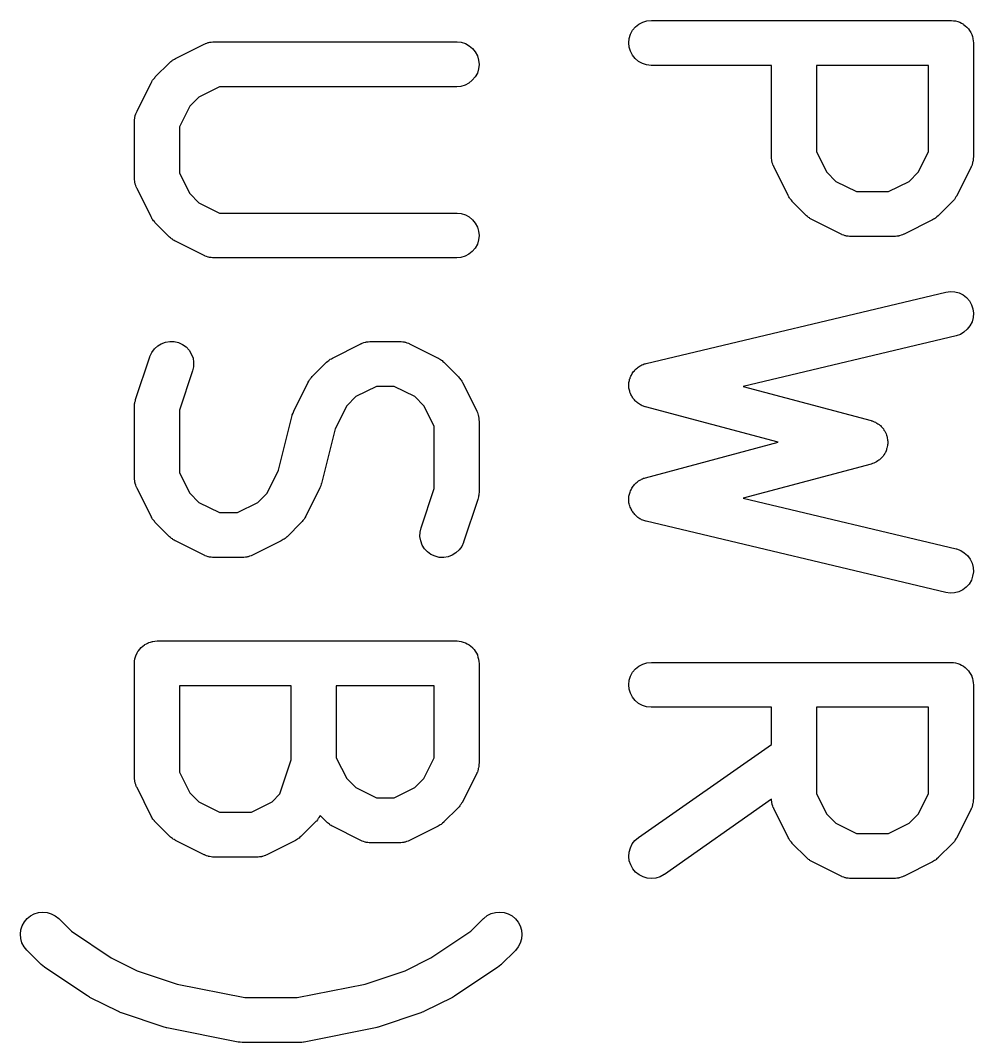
# Model space of a CAD drawing. Extents: x 100 to 142.1, y -108.7 to -91.2.
# Drawn here: x 125.867 to 129.048, y -98.404 to -94.992 of the extents above; entities that cross this region are included whole.
import ezdxf

# ---------------------------------------------------------------- set-up
doc = ezdxf.new("R2010")
doc.units = 0
doc.header["$MEASUREMENT"] = 0
doc.layers.add('BLACK', color=7, linetype='CONTINUOUS')

msp = doc.modelspace()

# ---------------------------------------------------------------- linework, layer by layer
at = {"layer": 'BLACK', "linetype": 'CONTINUOUS'}
for p, q in [((127.91, -95.0247), (127.92, -95.0134)), ((127.92, -95.0134), (127.931, -95.0042)), ((127.931, -95.0042), (127.944, -94.9973)), ((127.944, -94.9973), (127.958, -94.9931)), ((127.958, -94.9931), (127.973, -94.9917)), ((127.973, -94.9917), (128.973, -94.9917)), ((128.973, -94.9917), (128.973, -94.9917)), ((128.973, -94.9917), (128.973, -94.9917)), ((128.973, -94.9917), (128.974, -94.9917)), ((128.973, -94.9917), (128.973, -94.9917)), ((128.974, -94.9917), (128.981, -94.9925)), ((128.981, -94.9925), (128.988, -94.9932)), ((128.988, -94.9932), (128.988, -94.9933)), ((128.988, -94.9933), (128.988, -94.9933)), ((128.988, -94.9933), (128.995, -94.9954)), ((128.995, -94.9954), (129.002, -94.9975)), ((129.002, -94.9975), (129.002, -94.9977)), ((129.002, -94.9977), (129.002, -94.9977)), ((129.002, -94.9977), (129.008, -95.0011)), ((129.008, -95.0011), (129.015, -95.0045)), ((129.015, -95.0045), (129.015, -95.0047)), ((129.015, -95.0047), (129.015, -95.0048)), ((129.015, -95.0048), (129.02, -95.0093)), ((129.02, -95.0093), (129.026, -95.0138)), ((129.026, -95.0138), (129.026, -95.014)), ((129.026, -95.014), (129.026, -95.0142)), ((129.026, -95.0142), (129.031, -95.0197)), ((129.031, -95.0197), (129.035, -95.0252)), ((127.898, -95.0661), (127.899, -95.0516)), ((127.899, -95.0516), (127.903, -95.0376)), ((127.903, -95.0376), (127.91, -95.0247)), ((129.035, -95.0252), (129.035, -95.0254)), ((129.035, -95.0254), (129.035, -95.0256)), ((129.035, -95.0256), (129.039, -95.0318)), ((129.039, -95.0318), (129.042, -95.0381)), ((129.042, -95.0381), (129.042, -95.0383)), ((129.042, -95.0383), (129.042, -95.0386)), ((129.042, -95.0386), (129.044, -95.0454)), ((129.044, -95.0454), (129.046, -95.0521)), ((129.046, -95.0521), (129.046, -95.0524)), ((129.046, -95.0524), (129.046, -95.0526)), ((129.046, -95.0526), (129.047, -95.0596)), ((126.384, -95.1186), (126.48, -95.071)), ((126.48, -95.0706), (126.483, -95.0698)), ((126.48, -95.071), (126.48, -95.0706)), ((126.483, -95.0698), (126.485, -95.0688)), ((126.485, -95.0688), (126.489, -95.0673)), ((126.489, -95.0673), (126.494, -95.0655)), ((126.494, -95.0655), (126.496, -95.0652)), ((126.496, -95.0652), (126.499, -95.0645)), ((126.499, -95.0645), (126.504, -95.064)), ((126.504, -95.064), (126.509, -95.0632)), ((126.509, -95.0632), (126.511, -95.0633)), ((126.511, -95.0633), (126.513, -95.0631)), ((126.513, -95.0631), (127.323, -95.0631)), ((127.323, -95.0631), (127.324, -95.0631)), ((127.324, -95.0631), (127.338, -95.0647)), ((127.338, -95.0647), (127.352, -95.0692)), ((127.352, -95.0692), (127.365, -95.0762)), ((127.365, -95.0762), (127.376, -95.0856)), ((127.376, -95.0856), (127.385, -95.097)), ((127.899, -95.0807), (127.898, -95.0661)), ((127.903, -95.0948), (127.899, -95.0807)), ((129.047, -95.0596), (129.048, -95.0667)), ((129.048, -95.0667), (129.048, -95.4476)), ((126.375, -95.1248), (126.377, -95.1228)), ((126.377, -95.1228), (126.381, -95.1209)), ((126.381, -95.1209), (126.384, -95.1186)), ((127.385, -95.097), (127.392, -95.11)), ((127.392, -95.11), (127.396, -95.124)), ((127.91, -95.1077), (127.903, -95.0948)), ((127.919, -95.1191), (127.91, -95.1077)), ((127.93, -95.1285), (127.919, -95.1191)), ((126.317, -95.1803), (126.365, -95.1327)), ((126.365, -95.1327), (126.366, -95.1319)), ((126.366, -95.1319), (126.369, -95.1293)), ((126.369, -95.1293), (126.372, -95.1264)), ((126.372, -95.1264), (126.375, -95.1248)), ((127.396, -95.1532), (127.392, -95.1672)), ((127.396, -95.124), (127.398, -95.1386)), ((127.398, -95.1386), (127.396, -95.1532)), ((127.943, -95.1356), (127.93, -95.1285)), ((127.957, -95.14), (127.943, -95.1356)), ((127.972, -95.1417), (127.957, -95.14)), ((127.973, -95.1417), (127.972, -95.1417)), ((128.374, -95.1417), (127.973, -95.1417)), ((128.374, -95.4476), (128.374, -95.1417)), ((128.524, -95.1417), (128.524, -95.4299)), ((128.898, -95.1417), (128.524, -95.1417)), ((128.898, -95.4299), (128.898, -95.1417)), ((126.306, -95.1953), (126.308, -95.1916)), ((126.308, -95.1916), (126.31, -95.1892)), ((126.31, -95.1892), (126.312, -95.1866)), ((126.312, -95.1866), (126.315, -95.1836)), ((126.315, -95.1836), (126.317, -95.1803)), ((127.375, -95.1913), (127.364, -95.2006)), ((127.385, -95.18), (127.375, -95.1913)), ((127.392, -95.1672), (127.385, -95.18)), ((126.256, -95.295), (126.303, -95.1998)), ((126.303, -95.1998), (126.304, -95.1989)), ((126.304, -95.1989), (126.306, -95.1953)), ((126.531, -95.2131), (126.462, -95.2474)), ((127.323, -95.2131), (126.531, -95.2131)), ((127.337, -95.2117), (127.323, -95.2131)), ((127.351, -95.2074), (127.337, -95.2117)), ((127.364, -95.2006), (127.351, -95.2074)), ((126.462, -95.2474), (126.432, -95.2778)), ((126.432, -95.2778), (126.398, -95.3463)), ((126.248, -95.3231), (126.249, -95.3181)), ((126.248, -95.3253), (126.248, -95.3231)), ((126.248, -95.3275), (126.248, -95.3253)), ((126.248, -95.3286), (126.248, -95.3275)), ((126.249, -95.313), (126.25, -95.3109)), ((126.249, -95.3181), (126.249, -95.313)), ((126.25, -95.3087), (126.252, -95.3039)), ((126.25, -95.3109), (126.25, -95.3087)), ((126.252, -95.3039), (126.254, -95.299)), ((126.254, -95.299), (126.255, -95.2971)), ((126.255, -95.2971), (126.256, -95.295)), ((126.248, -95.519), (126.248, -95.3286)), ((126.398, -95.3463), (126.398, -95.5013)), ((128.524, -95.4299), (128.558, -95.4984)), ((128.863, -95.4984), (128.898, -95.4299)), ((128.374, -95.4498), (128.374, -95.4476)), ((128.374, -95.452), (128.374, -95.4498)), ((128.375, -95.4571), (128.374, -95.452)), ((128.375, -95.4622), (128.375, -95.4571)), ((128.376, -95.4643), (128.375, -95.4622)), ((128.376, -95.4665), (128.376, -95.4643)), ((129.046, -95.4632), (129.045, -95.4653)), ((129.047, -95.4581), (129.046, -95.4632)), ((129.048, -95.4487), (129.047, -95.4509)), ((129.047, -95.4509), (129.047, -95.4531)), ((129.047, -95.4531), (129.047, -95.4581)), ((129.048, -95.4476), (129.048, -95.4487)), ((128.378, -95.4713), (128.376, -95.4665)), ((128.379, -95.4762), (128.378, -95.4713)), ((128.381, -95.4781), (128.379, -95.4762)), ((128.381, -95.4802), (128.381, -95.4781)), ((128.382, -95.4812), (128.381, -95.4802)), ((128.429, -95.5764), (128.382, -95.4812)), ((128.558, -95.4984), (128.588, -95.5288)), ((128.833, -95.5288), (128.863, -95.4984)), ((129.04, -95.4812), (128.992, -95.5764)), ((129.042, -95.4772), (129.04, -95.4791)), ((129.04, -95.4791), (129.04, -95.4812)), ((129.043, -95.4723), (129.042, -95.4772)), ((129.045, -95.4675), (129.043, -95.4723)), ((129.045, -95.4653), (129.045, -95.4675)), ((126.248, -95.5212), (126.248, -95.519)), ((126.248, -95.5234), (126.248, -95.5212)), ((126.249, -95.5285), (126.248, -95.5234)), ((126.249, -95.5336), (126.249, -95.5285)), ((126.398, -95.5013), (126.432, -95.5699)), ((128.588, -95.5288), (128.657, -95.5631)), ((128.764, -95.5631), (128.833, -95.5288)), ((126.25, -95.5357), (126.249, -95.5336)), ((126.25, -95.5379), (126.25, -95.5357)), ((126.252, -95.5427), (126.25, -95.5379)), ((126.253, -95.5476), (126.252, -95.5427)), ((126.254, -95.5496), (126.253, -95.5476)), ((126.255, -95.5516), (126.254, -95.5496)), ((126.256, -95.5526), (126.255, -95.5516)), ((126.303, -95.6478), (126.256, -95.5526)), ((128.657, -95.5631), (128.764, -95.5631)), ((126.432, -95.5699), (126.462, -95.6003)), ((126.462, -95.6003), (126.531, -95.6345)), ((128.432, -95.58), (128.429, -95.5764)), ((128.434, -95.5837), (128.432, -95.58)), ((128.435, -95.5861), (128.434, -95.5837)), ((128.437, -95.5888), (128.435, -95.5861)), ((128.44, -95.5919), (128.437, -95.5888)), ((128.443, -95.5951), (128.44, -95.5919)), ((128.443, -95.5959), (128.443, -95.5951)), ((128.491, -95.6435), (128.443, -95.5959)), ((128.978, -95.5959), (128.93, -95.6435)), ((128.981, -95.5926), (128.978, -95.5959)), ((128.984, -95.5896), (128.981, -95.5926)), ((128.985, -95.587), (128.984, -95.5896)), ((128.987, -95.5846), (128.985, -95.587)), ((128.989, -95.5809), (128.987, -95.5846)), ((128.992, -95.5773), (128.989, -95.5809)), ((128.992, -95.5764), (128.992, -95.5773)), ((126.531, -95.6345), (127.323, -95.6345)), ((127.323, -95.6345), (127.324, -95.6345)), ((127.324, -95.6345), (127.338, -95.6362)), ((126.305, -95.6514), (126.303, -95.6478)), ((126.307, -95.6551), (126.305, -95.6514)), ((126.309, -95.6576), (126.307, -95.6551)), ((126.311, -95.6602), (126.309, -95.6576)), ((126.314, -95.6633), (126.311, -95.6602)), ((126.316, -95.6666), (126.314, -95.6633)), ((126.317, -95.6673), (126.316, -95.6666)), ((126.365, -95.7149), (126.317, -95.6673)), ((127.338, -95.6362), (127.352, -95.6406)), ((127.352, -95.6406), (127.365, -95.6476)), ((127.365, -95.6476), (127.376, -95.657)), ((127.376, -95.657), (127.385, -95.6685)), ((127.385, -95.6685), (127.392, -95.6814)), ((128.494, -95.6462), (128.491, -95.6435)), ((128.497, -95.6491), (128.494, -95.6462)), ((128.5, -95.6508), (128.497, -95.6491)), ((128.502, -95.6528), (128.5, -95.6508)), ((128.506, -95.6548), (128.502, -95.6528)), ((128.51, -95.6571), (128.506, -95.6548)), ((128.511, -95.6576), (128.51, -95.6571)), ((128.606, -95.7052), (128.511, -95.6576)), ((128.911, -95.6576), (128.816, -95.7052)), ((128.914, -95.6553), (128.911, -95.6576)), ((128.918, -95.6534), (128.914, -95.6553)), ((128.921, -95.6514), (128.918, -95.6534)), ((128.923, -95.6498), (128.921, -95.6514)), ((128.926, -95.6469), (128.923, -95.6498)), ((128.93, -95.6442), (128.926, -95.6469)), ((128.93, -95.6435), (128.93, -95.6442)), ((127.392, -95.6814), (127.396, -95.6955)), ((127.396, -95.6955), (127.398, -95.71)), ((126.368, -95.7176), (126.365, -95.7149)), ((126.371, -95.7205), (126.368, -95.7176)), ((126.374, -95.7222), (126.371, -95.7205)), ((126.376, -95.7242), (126.374, -95.7222)), ((126.38, -95.7262), (126.376, -95.7242)), ((126.383, -95.7285), (126.38, -95.7262)), ((126.384, -95.729), (126.383, -95.7285)), ((126.48, -95.7766), (126.384, -95.729)), ((127.396, -95.7246), (127.392, -95.7386)), ((127.398, -95.71), (127.396, -95.7246)), ((128.608, -95.706), (128.606, -95.7052)), ((128.61, -95.707), (128.608, -95.706)), ((128.615, -95.7086), (128.61, -95.707)), ((128.619, -95.7104), (128.615, -95.7086)), ((128.622, -95.7108), (128.619, -95.7104)), ((128.624, -95.7115), (128.622, -95.7108)), ((128.629, -95.712), (128.624, -95.7115)), ((128.634, -95.7129), (128.629, -95.712)), ((128.636, -95.7128), (128.634, -95.7129)), ((128.638, -95.7131), (128.636, -95.7128)), ((128.639, -95.7131), (128.638, -95.7131)), ((128.782, -95.7131), (128.639, -95.7131)), ((128.784, -95.7129), (128.782, -95.7131)), ((128.787, -95.713), (128.784, -95.7129)), ((128.792, -95.7122), (128.787, -95.713)), ((128.797, -95.7117), (128.792, -95.7122)), ((128.799, -95.711), (128.797, -95.7117)), ((128.801, -95.7107), (128.799, -95.711)), ((128.806, -95.7089), (128.801, -95.7107)), ((128.811, -95.7074), (128.806, -95.7089)), ((128.813, -95.7064), (128.811, -95.7074)), ((128.815, -95.7056), (128.813, -95.7064)), ((128.816, -95.7052), (128.815, -95.7056)), ((127.364, -95.772), (127.351, -95.7789)), ((127.375, -95.7627), (127.364, -95.772)), ((127.385, -95.7515), (127.375, -95.7627)), ((127.392, -95.7386), (127.385, -95.7515)), ((126.482, -95.7774), (126.48, -95.7766)), ((126.484, -95.7785), (126.482, -95.7774)), ((126.488, -95.78), (126.484, -95.7785)), ((126.493, -95.7818), (126.488, -95.78)), ((126.495, -95.7822), (126.493, -95.7818)), ((126.498, -95.7829), (126.495, -95.7822)), ((126.503, -95.7835), (126.498, -95.7829)), ((126.508, -95.7843), (126.503, -95.7835)), ((126.51, -95.7843), (126.508, -95.7843)), ((126.512, -95.7845), (126.51, -95.7843)), ((126.513, -95.7845), (126.512, -95.7845)), ((127.323, -95.7845), (126.513, -95.7845)), ((127.337, -95.7831), (127.323, -95.7845)), ((127.351, -95.7789), (127.337, -95.7831)), ((127.955, -96.1366), (128.955, -95.8985)), ((128.955, -95.8985), (128.956, -95.8982)), ((128.956, -95.8982), (128.971, -95.8965)), ((128.971, -95.8965), (128.985, -95.8975)), ((128.985, -95.8975), (129, -95.9014)), ((129, -95.9014), (129.013, -95.908)), ((129.013, -95.908), (129.024, -95.9169)), ((129.024, -95.9169), (129.034, -95.928)), ((129.034, -95.928), (129.041, -95.9407)), ((129.041, -95.9407), (129.046, -95.9546)), ((129.046, -95.9546), (129.048, -95.9691)), ((129.048, -95.9691), (129.047, -95.9837)), ((129.043, -95.9978), (129.036, -96.011)), ((129.047, -95.9837), (129.043, -95.9978)), ((128.99, -96.0444), (128.279, -96.2136)), ((129.004, -96.0396), (128.99, -96.0444)), ((129.016, -96.0323), (129.004, -96.0396)), ((129.027, -96.0226), (129.016, -96.0323)), ((129.036, -96.011), (129.027, -96.0226)), ((126.314, -96.0883), (126.325, -96.0783)), ((126.325, -96.0783), (126.337, -96.0707)), ((126.337, -96.0707), (126.351, -96.0656)), ((126.351, -96.0656), (126.366, -96.0632)), ((126.366, -96.0632), (126.38, -96.0638)), ((126.38, -96.0638), (126.394, -96.0671)), ((126.394, -96.0671), (126.408, -96.0732)), ((126.408, -96.0732), (126.42, -96.0817)), ((126.908, -96.1186), (127.003, -96.071)), ((127.003, -96.071), (127.004, -96.0706)), ((127.004, -96.0706), (127.006, -96.0698)), ((127.006, -96.0698), (127.008, -96.0688)), ((127.008, -96.0688), (127.013, -96.0673)), ((127.013, -96.0673), (127.018, -96.0655)), ((127.018, -96.0655), (127.02, -96.0652)), ((127.02, -96.0652), (127.022, -96.0645)), ((127.022, -96.0645), (127.027, -96.064)), ((127.027, -96.064), (127.033, -96.0632)), ((127.033, -96.0632), (127.035, -96.0633)), ((127.035, -96.0633), (127.037, -96.0631)), ((127.037, -96.0631), (127.132, -96.0631)), ((127.132, -96.0631), (127.133, -96.0631)), ((127.133, -96.0631), (127.135, -96.0633)), ((127.135, -96.0633), (127.138, -96.0633)), ((127.138, -96.0633), (127.143, -96.0642)), ((127.143, -96.0642), (127.148, -96.0647)), ((127.148, -96.0647), (127.15, -96.0654)), ((127.15, -96.0654), (127.152, -96.0658)), ((127.152, -96.0658), (127.157, -96.0676)), ((127.157, -96.0676), (127.162, -96.0692)), ((127.162, -96.0692), (127.164, -96.0702)), ((127.164, -96.0702), (127.166, -96.071)), ((127.166, -96.071), (127.261, -96.1186)), ((126.299, -96.1134), (126.306, -96.1001)), ((126.306, -96.1001), (126.314, -96.0883)), ((126.42, -96.0817), (126.43, -96.0924)), ((126.43, -96.0924), (126.437, -96.1048)), ((126.437, -96.1048), (126.443, -96.1185)), ((126.251, -96.2572), (126.299, -96.1144)), ((126.299, -96.1144), (126.299, -96.1134)), ((126.443, -96.1185), (126.445, -96.1329)), ((126.445, -96.1329), (126.445, -96.1475)), ((126.841, -96.1803), (126.889, -96.1327)), ((126.889, -96.1319), (126.893, -96.1293)), ((126.889, -96.1327), (126.889, -96.1319)), ((126.893, -96.1293), (126.896, -96.1264)), ((126.896, -96.1264), (126.898, -96.1248)), ((126.898, -96.1248), (126.901, -96.1228)), ((126.901, -96.1228), (126.905, -96.1209)), ((126.905, -96.1209), (126.908, -96.1186)), ((127.261, -96.1186), (127.262, -96.1191)), ((127.262, -96.1191), (127.265, -96.1214)), ((127.265, -96.1214), (127.269, -96.1234)), ((127.269, -96.1234), (127.272, -96.1254)), ((127.272, -96.1254), (127.274, -96.1271)), ((127.274, -96.1271), (127.277, -96.13)), ((127.277, -96.13), (127.28, -96.1327)), ((127.28, -96.1327), (127.328, -96.1803)), ((127.929, -96.1487), (127.932, -96.1467)), ((127.932, -96.1467), (127.935, -96.1445)), ((127.935, -96.1445), (127.938, -96.1431)), ((127.938, -96.1431), (127.941, -96.1413)), ((127.941, -96.1413), (127.945, -96.1401)), ((127.945, -96.1401), (127.949, -96.1385)), ((127.949, -96.1385), (127.952, -96.1377)), ((127.952, -96.1377), (127.955, -96.1366)), ((126.441, -96.1618), (126.398, -96.2931)), ((126.445, -96.1475), (126.441, -96.1618)), ((126.838, -96.1836), (126.841, -96.1803)), ((127.328, -96.1803), (127.329, -96.181)), ((127.329, -96.181), (127.331, -96.1843)), ((127.902, -96.1831), (127.904, -96.1796)), ((127.904, -96.1796), (127.906, -96.176)), ((127.906, -96.176), (127.907, -96.1731)), ((127.907, -96.1731), (127.909, -96.17)), ((127.909, -96.17), (127.911, -96.1669)), ((127.911, -96.1669), (127.913, -96.1636)), ((127.913, -96.1636), (127.916, -96.1611)), ((127.916, -96.1611), (127.918, -96.1584)), ((127.918, -96.1584), (127.921, -96.1558)), ((127.921, -96.1558), (127.923, -96.153)), ((127.923, -96.153), (127.926, -96.151)), ((127.926, -96.151), (127.929, -96.1487)), ((126.779, -96.295), (126.827, -96.1998)), ((126.827, -96.1989), (126.83, -96.1953)), ((126.827, -96.1998), (126.827, -96.1989)), ((126.83, -96.1953), (126.832, -96.1916)), ((126.832, -96.1916), (126.834, -96.1892)), ((126.834, -96.1892), (126.835, -96.1866)), ((126.835, -96.1866), (126.838, -96.1836)), ((127.055, -96.2131), (126.986, -96.2474)), ((127.114, -96.2131), (127.055, -96.2131)), ((127.183, -96.2474), (127.114, -96.2131)), ((127.331, -96.1843), (127.334, -96.1874)), ((127.334, -96.1874), (127.336, -96.19)), ((127.336, -96.19), (127.338, -96.1925)), ((127.338, -96.1925), (127.34, -96.1962)), ((127.34, -96.1962), (127.342, -96.1998)), ((127.342, -96.1998), (127.39, -96.295)), ((127.898, -96.2007), (127.899, -96.1973)), ((127.898, -96.2041), (127.898, -96.2007)), ((127.898, -96.208), (127.898, -96.2041)), ((127.898, -96.2119), (127.898, -96.208)), ((127.898, -96.2153), (127.898, -96.2119)), ((127.898, -96.2188), (127.898, -96.2153)), ((127.899, -96.1973), (127.9, -96.1935)), ((127.9, -96.1897), (127.902, -96.1865)), ((127.9, -96.1935), (127.9, -96.1897)), ((127.902, -96.1865), (127.902, -96.1831)), ((128.279, -96.2136), (128.706, -96.3275)), ((126.986, -96.2474), (126.956, -96.2778)), ((127.213, -96.2778), (127.183, -96.2474)), ((127.899, -96.2225), (127.898, -96.2188)), ((127.9, -96.2264), (127.899, -96.2225)), ((127.901, -96.2297), (127.9, -96.2264)), ((127.901, -96.233), (127.901, -96.2297)), ((127.903, -96.2366), (127.901, -96.233)), ((127.904, -96.2403), (127.903, -96.2366)), ((127.906, -96.2433), (127.904, -96.2403)), ((127.907, -96.2464), (127.906, -96.2433)), ((127.91, -96.2496), (127.907, -96.2464)), ((127.911, -96.253), (127.91, -96.2496)), ((126.248, -96.2715), (126.249, -96.2685)), ((126.248, -96.2757), (126.248, -96.2715)), ((126.248, -96.2799), (126.248, -96.2757)), ((126.248, -96.281), (126.248, -96.2799)), ((126.248, -96.519), (126.248, -96.281)), ((126.249, -96.2654), (126.251, -96.2613)), ((126.249, -96.2685), (126.249, -96.2654)), ((126.251, -96.2613), (126.251, -96.2572)), ((126.956, -96.2778), (126.917, -96.3547)), ((127.248, -96.3463), (127.213, -96.2778)), ((127.914, -96.2556), (127.911, -96.253)), ((127.916, -96.2584), (127.914, -96.2556)), ((127.919, -96.2611), (127.916, -96.2584)), ((127.921, -96.264), (127.919, -96.2611)), ((127.924, -96.2661), (127.921, -96.264)), ((127.926, -96.2685), (127.924, -96.2661)), ((127.93, -96.2706), (127.926, -96.2685)), ((127.933, -96.273), (127.93, -96.2706)), ((127.936, -96.2745), (127.933, -96.273)), ((127.939, -96.2764), (127.936, -96.2745)), ((127.942, -96.2778), (127.939, -96.2764)), ((127.946, -96.2795), (127.942, -96.2778)), ((127.949, -96.2805), (127.946, -96.2795)), ((127.952, -96.2817), (127.949, -96.2805)), ((127.953, -96.282), (127.952, -96.2817)), ((128.396, -96.4), (127.953, -96.282)), ((126.398, -96.2931), (126.398, -96.5013)), ((126.728, -96.4929), (126.774, -96.3104)), ((126.774, -96.3087), (126.777, -96.3022)), ((126.774, -96.309), (126.774, -96.3087)), ((126.774, -96.3094), (126.774, -96.309)), ((126.774, -96.3104), (126.774, -96.3094)), ((126.777, -96.3022), (126.779, -96.2957)), ((126.779, -96.2954), (126.779, -96.295)), ((126.779, -96.2957), (126.779, -96.2954)), ((127.39, -96.295), (127.39, -96.296)), ((127.39, -96.296), (127.391, -96.298)), ((127.391, -96.298), (127.392, -96.3)), ((127.392, -96.3), (127.393, -96.3049)), ((127.393, -96.3049), (127.395, -96.3097)), ((127.395, -96.3097), (127.396, -96.3119)), ((127.396, -96.3119), (127.396, -96.314)), ((127.396, -96.314), (127.397, -96.3191)), ((127.248, -96.5545), (127.248, -96.3463)), ((127.397, -96.3191), (127.397, -96.3242)), ((127.397, -96.3242), (127.397, -96.3264)), ((127.397, -96.3264), (127.398, -96.3286)), ((127.398, -96.3286), (127.398, -96.5667)), ((128.706, -96.3275), (128.707, -96.3278)), ((128.707, -96.3278), (128.71, -96.3287)), ((128.71, -96.3287), (128.712, -96.3293)), ((128.712, -96.3293), (128.716, -96.3314)), ((128.716, -96.3314), (128.721, -96.3331)), ((128.721, -96.3331), (128.723, -96.3344)), ((128.723, -96.3344), (128.725, -96.3355)), ((128.725, -96.3355), (128.729, -96.3384)), ((128.729, -96.3384), (128.733, -96.341)), ((128.733, -96.341), (128.735, -96.3427)), ((128.735, -96.3427), (128.737, -96.3441)), ((128.737, -96.3441), (128.74, -96.3477)), ((128.74, -96.3477), (128.744, -96.3511)), ((128.744, -96.3511), (128.745, -96.3531)), ((126.917, -96.3547), (126.872, -96.5372)), ((128.745, -96.3531), (128.747, -96.3549)), ((128.747, -96.3549), (128.749, -96.3591)), ((128.749, -96.3591), (128.752, -96.3631)), ((128.752, -96.3631), (128.753, -96.3653)), ((128.753, -96.3653), (128.754, -96.3674)), ((128.754, -96.3674), (128.756, -96.372)), ((128.756, -96.372), (128.758, -96.3765)), ((128.758, -96.3765), (128.759, -96.3789)), ((128.759, -96.3789), (128.76, -96.3812)), ((128.76, -96.3812), (128.76, -96.386)), ((128.76, -96.386), (128.761, -96.3908)), ((127.953, -96.518), (128.396, -96.4)), ((128.759, -96.4198), (128.758, -96.4221)), ((128.76, -96.415), (128.759, -96.4198)), ((128.761, -96.4103), (128.76, -96.415)), ((128.761, -96.3908), (128.761, -96.3932)), ((128.761, -96.3932), (128.762, -96.3956)), ((128.762, -96.4054), (128.761, -96.4078)), ((128.761, -96.4078), (128.761, -96.4103)), ((128.762, -96.3956), (128.762, -96.4005)), ((128.762, -96.4005), (128.762, -96.4054)), ((128.74, -96.453), (128.736, -96.4565)), ((128.743, -96.4497), (128.74, -96.453)), ((128.745, -96.4477), (128.743, -96.4497)), ((128.746, -96.4459), (128.745, -96.4477)), ((128.749, -96.4418), (128.746, -96.4459)), ((128.752, -96.4378), (128.749, -96.4418)), ((128.753, -96.4356), (128.752, -96.4378)), ((128.754, -96.4335), (128.753, -96.4356)), ((128.756, -96.4289), (128.754, -96.4335)), ((128.758, -96.4245), (128.756, -96.4289)), ((128.758, -96.4221), (128.758, -96.4245)), ((128.706, -96.4725), (128.279, -96.5864)), ((128.709, -96.4716), (128.706, -96.4725)), ((128.711, -96.4711), (128.709, -96.4716)), ((128.715, -96.469), (128.711, -96.4711)), ((128.72, -96.4673), (128.715, -96.469)), ((128.722, -96.466), (128.72, -96.4673)), ((128.724, -96.465), (128.722, -96.466)), ((128.728, -96.4622), (128.724, -96.465)), ((128.732, -96.4596), (128.728, -96.4622)), ((128.734, -96.458), (128.732, -96.4596)), ((128.736, -96.4565), (128.734, -96.458)), ((126.248, -96.5212), (126.248, -96.519)), ((126.248, -96.5234), (126.248, -96.5212)), ((126.398, -96.5013), (126.432, -96.5699)), ((126.69, -96.5699), (126.728, -96.4929)), ((127.94, -96.5231), (127.943, -96.5218)), ((127.943, -96.5218), (127.947, -96.5201)), ((127.947, -96.5201), (127.95, -96.5192)), ((127.95, -96.5192), (127.953, -96.518)), ((126.249, -96.5285), (126.248, -96.5234)), ((126.249, -96.5336), (126.249, -96.5285)), ((126.25, -96.5357), (126.249, -96.5336)), ((126.25, -96.5379), (126.25, -96.5357)), ((126.252, -96.5427), (126.25, -96.5379)), ((126.253, -96.5476), (126.252, -96.5427)), ((126.254, -96.5496), (126.253, -96.5476)), ((126.255, -96.5516), (126.254, -96.5496)), ((126.256, -96.5526), (126.255, -96.5516)), ((126.303, -96.6478), (126.256, -96.5526)), ((126.866, -96.5526), (126.818, -96.6478)), ((126.869, -96.5454), (126.866, -96.552)), ((126.866, -96.552), (126.866, -96.5523)), ((126.866, -96.5523), (126.866, -96.5526)), ((126.871, -96.5389), (126.869, -96.5454)), ((126.872, -96.5372), (126.871, -96.5383)), ((126.871, -96.5383), (126.871, -96.5386)), ((126.871, -96.5386), (126.871, -96.5389)), ((127.204, -96.6858), (127.248, -96.5545)), ((127.905, -96.5588), (127.906, -96.5558)), ((127.906, -96.5558), (127.908, -96.5527)), ((127.908, -96.5527), (127.91, -96.5495)), ((127.91, -96.5495), (127.912, -96.5462)), ((127.912, -96.5462), (127.914, -96.5436)), ((127.914, -96.5436), (127.916, -96.5408)), ((127.916, -96.5408), (127.919, -96.5382)), ((127.919, -96.5382), (127.922, -96.5353)), ((127.922, -96.5353), (127.925, -96.5332)), ((127.925, -96.5332), (127.927, -96.5308)), ((127.927, -96.5308), (127.93, -96.5288)), ((127.93, -96.5288), (127.934, -96.5265)), ((127.934, -96.5265), (127.937, -96.525)), ((127.937, -96.525), (127.94, -96.5231)), ((126.432, -96.5699), (126.462, -96.6003)), ((126.659, -96.6003), (126.69, -96.5699)), ((127.394, -96.5904), (127.346, -96.7332)), ((127.395, -96.5863), (127.394, -96.5904)), ((127.396, -96.5823), (127.395, -96.5863)), ((127.397, -96.5761), (127.396, -96.5792)), ((127.396, -96.5792), (127.396, -96.5823)), ((127.398, -96.5677), (127.397, -96.5719)), ((127.397, -96.5719), (127.397, -96.5761)), ((127.398, -96.5667), (127.398, -96.5677)), ((127.898, -96.5802), (127.899, -96.5764)), ((127.898, -96.5837), (127.898, -96.5802)), ((127.898, -96.5871), (127.898, -96.5837)), ((127.898, -96.591), (127.898, -96.5871)), ((127.899, -96.5764), (127.9, -96.5726)), ((127.9, -96.5726), (127.901, -96.5693)), ((127.901, -96.5693), (127.902, -96.566)), ((127.902, -96.566), (127.903, -96.5624)), ((127.903, -96.5624), (127.905, -96.5588)), ((128.279, -96.5864), (128.99, -96.7556)), ((126.462, -96.6003), (126.531, -96.6345)), ((126.591, -96.6345), (126.659, -96.6003)), ((127.898, -96.5948), (127.898, -96.591)), ((127.898, -96.5982), (127.898, -96.5948)), ((127.898, -96.6017), (127.898, -96.5982)), ((127.899, -96.6055), (127.898, -96.6017)), ((127.9, -96.6093), (127.899, -96.6055)), ((127.901, -96.6125), (127.9, -96.6093)), ((127.902, -96.6159), (127.901, -96.6125)), ((127.904, -96.6194), (127.902, -96.6159)), ((127.905, -96.623), (127.904, -96.6194)), ((127.907, -96.626), (127.905, -96.623)), ((126.305, -96.6514), (126.303, -96.6478)), ((126.307, -96.6551), (126.305, -96.6514)), ((126.309, -96.6576), (126.307, -96.6551)), ((126.311, -96.6602), (126.309, -96.6576)), ((126.531, -96.6345), (126.591, -96.6345)), ((126.812, -96.6584), (126.81, -96.661)), ((126.814, -96.656), (126.812, -96.6584)), ((126.816, -96.6523), (126.814, -96.656)), ((126.818, -96.6488), (126.816, -96.6523)), ((126.818, -96.6478), (126.818, -96.6488)), ((127.908, -96.6291), (127.907, -96.626)), ((127.911, -96.6322), (127.908, -96.6291)), ((127.913, -96.6355), (127.911, -96.6322)), ((127.915, -96.6381), (127.913, -96.6355)), ((127.917, -96.6409), (127.915, -96.6381)), ((127.92, -96.6435), (127.917, -96.6409)), ((127.923, -96.6463), (127.92, -96.6435)), ((127.925, -96.6484), (127.923, -96.6463)), ((127.928, -96.6507), (127.925, -96.6484)), ((127.931, -96.6527), (127.928, -96.6507)), ((127.934, -96.655), (127.931, -96.6527)), ((127.937, -96.6565), (127.934, -96.655)), ((127.94, -96.6582), (127.937, -96.6565)), ((127.944, -96.6595), (127.94, -96.6582)), ((126.314, -96.6633), (126.311, -96.6602)), ((126.316, -96.6666), (126.314, -96.6633)), ((126.317, -96.6673), (126.316, -96.6666)), ((126.365, -96.7149), (126.317, -96.6673)), ((126.804, -96.6673), (126.757, -96.7149)), ((126.807, -96.6641), (126.804, -96.6673)), ((126.81, -96.661), (126.807, -96.6641)), ((127.201, -96.7001), (127.204, -96.6858)), ((127.948, -96.6612), (127.944, -96.6595)), ((127.951, -96.662), (127.948, -96.6612)), ((127.954, -96.6632), (127.951, -96.662)), ((127.955, -96.6634), (127.954, -96.6632)), ((128.955, -96.9015), (127.955, -96.6634)), ((126.368, -96.7176), (126.365, -96.7149)), ((126.371, -96.7205), (126.368, -96.7176)), ((126.374, -96.7222), (126.371, -96.7205)), ((126.376, -96.7242), (126.374, -96.7222)), ((126.38, -96.7262), (126.376, -96.7242)), ((126.383, -96.7285), (126.38, -96.7262)), ((126.741, -96.7267), (126.737, -96.729)), ((126.744, -96.7248), (126.741, -96.7267)), ((126.747, -96.7229), (126.744, -96.7248)), ((126.75, -96.7212), (126.747, -96.7229)), ((126.753, -96.7183), (126.75, -96.7212)), ((126.756, -96.7157), (126.753, -96.7183)), ((126.757, -96.7149), (126.756, -96.7157)), ((127.2, -96.7147), (127.201, -96.7001)), ((127.203, -96.7291), (127.2, -96.7147)), ((126.384, -96.729), (126.383, -96.7285)), ((126.48, -96.7766), (126.384, -96.729)), ((126.737, -96.729), (126.642, -96.7766)), ((127.208, -96.7428), (127.203, -96.7291)), ((127.216, -96.7552), (127.208, -96.7428)), ((127.226, -96.7659), (127.216, -96.7552)), ((127.331, -96.7594), (127.32, -96.7693)), ((127.34, -96.7475), (127.331, -96.7594)), ((127.346, -96.7342), (127.34, -96.7475)), ((127.346, -96.7332), (127.346, -96.7342)), ((128.99, -96.7556), (128.991, -96.7559)), ((128.991, -96.7559), (129.005, -96.7608)), ((129.005, -96.7608), (129.017, -96.7684)), ((126.482, -96.7774), (126.48, -96.7766)), ((126.484, -96.7785), (126.482, -96.7774)), ((126.488, -96.78), (126.484, -96.7785)), ((126.493, -96.7818), (126.488, -96.78)), ((126.495, -96.7822), (126.493, -96.7818)), ((126.498, -96.7829), (126.495, -96.7822)), ((126.503, -96.7835), (126.498, -96.7829)), ((126.508, -96.7843), (126.503, -96.7835)), ((126.51, -96.7843), (126.508, -96.7843)), ((126.512, -96.7845), (126.51, -96.7843)), ((126.513, -96.7845), (126.512, -96.7845)), ((126.608, -96.7845), (126.513, -96.7845)), ((126.611, -96.7843), (126.608, -96.7845)), ((126.613, -96.7844), (126.611, -96.7843)), ((126.618, -96.7836), (126.613, -96.7844)), ((126.623, -96.7831), (126.618, -96.7836)), ((126.625, -96.7825), (126.623, -96.7831)), ((126.627, -96.7821), (126.625, -96.7825)), ((126.632, -96.7803), (126.627, -96.7821)), ((126.637, -96.7789), (126.632, -96.7803)), ((126.639, -96.7778), (126.637, -96.7789)), ((126.641, -96.7771), (126.639, -96.7778)), ((126.642, -96.7766), (126.641, -96.7771)), ((127.237, -96.7745), (127.226, -96.7659)), ((127.251, -96.7805), (127.237, -96.7745)), ((127.265, -96.7839), (127.251, -96.7805)), ((127.28, -96.7844), (127.265, -96.7839)), ((127.294, -96.782), (127.28, -96.7844)), ((127.308, -96.777), (127.294, -96.782)), ((127.32, -96.7693), (127.308, -96.777)), ((129.017, -96.7684), (129.028, -96.7782)), ((129.028, -96.7782), (129.037, -96.7899)), ((129.037, -96.7899), (129.043, -96.8032)), ((129.043, -96.8032), (129.047, -96.8173)), ((129.047, -96.8173), (129.048, -96.832)), ((129.041, -96.8603), (129.033, -96.8729)), ((129.045, -96.8465), (129.041, -96.8603)), ((129.048, -96.832), (129.045, -96.8465)), ((129.012, -96.8926), (128.999, -96.899)), ((129.023, -96.8838), (129.012, -96.8926)), ((129.033, -96.8729), (129.023, -96.8838)), ((128.97, -96.9035), (128.955, -96.9015)), ((128.984, -96.9026), (128.97, -96.9035)), ((128.999, -96.899), (128.984, -96.9026)), ((126.295, -97.0686), (126.301, -97.0666)), ((126.301, -97.0666), (126.308, -97.0645)), ((126.308, -97.0645), (126.309, -97.0644)), ((126.308, -97.0645), (126.308, -97.0645)), ((126.309, -97.0644), (126.316, -97.0638)), ((126.316, -97.0638), (126.323, -97.0631)), ((126.323, -97.0631), (127.323, -97.0631)), ((127.323, -97.0631), (127.323, -97.0631)), ((127.323, -97.0631), (127.323, -97.0631)), ((127.323, -97.0631), (127.324, -97.0631)), ((127.323, -97.0631), (127.323, -97.0631)), ((127.324, -97.0631), (127.331, -97.0639)), ((127.331, -97.0639), (127.338, -97.0646)), ((127.338, -97.0646), (127.338, -97.0647)), ((127.338, -97.0647), (127.338, -97.0647)), ((127.338, -97.0647), (127.345, -97.0669)), ((127.345, -97.0669), (127.352, -97.069)), ((126.254, -97.1085), (126.257, -97.1023)), ((126.257, -97.1023), (126.26, -97.0962)), ((126.26, -97.0962), (126.261, -97.096)), ((126.261, -97.0957), (126.265, -97.0903)), ((126.261, -97.096), (126.261, -97.0957)), ((126.265, -97.0903), (126.27, -97.0849)), ((126.27, -97.0845), (126.276, -97.0801)), ((126.27, -97.0847), (126.27, -97.0845)), ((126.27, -97.0849), (126.27, -97.0847)), ((126.276, -97.0801), (126.281, -97.0756)), ((126.281, -97.0755), (126.282, -97.0753)), ((126.281, -97.0756), (126.281, -97.0755)), ((126.282, -97.0753), (126.288, -97.0721)), ((126.288, -97.0721), (126.294, -97.0688)), ((126.294, -97.0687), (126.295, -97.0686)), ((126.294, -97.0688), (126.294, -97.0687)), ((127.352, -97.069), (127.352, -97.0691)), ((127.352, -97.0691), (127.352, -97.0692)), ((127.352, -97.0692), (127.358, -97.0726)), ((127.358, -97.0726), (127.365, -97.0759)), ((127.365, -97.0759), (127.365, -97.0761)), ((127.365, -97.0761), (127.365, -97.0762)), ((127.365, -97.0762), (127.37, -97.0808)), ((127.37, -97.0808), (127.376, -97.0852)), ((127.376, -97.0852), (127.376, -97.0855)), ((127.376, -97.0855), (127.376, -97.0856)), ((127.376, -97.0856), (127.381, -97.0911)), ((127.381, -97.0911), (127.385, -97.0966)), ((127.385, -97.0966), (127.385, -97.0968)), ((127.385, -97.0968), (127.385, -97.097)), ((127.385, -97.097), (127.389, -97.1033)), ((126.248, -97.13), (126.249, -97.123)), ((126.248, -97.137), (126.248, -97.13)), ((126.249, -97.1225), (126.251, -97.1158)), ((126.249, -97.1228), (126.249, -97.1225)), ((126.249, -97.123), (126.249, -97.1228)), ((126.251, -97.1158), (126.253, -97.109)), ((126.253, -97.109), (126.254, -97.1088)), ((126.254, -97.1088), (126.254, -97.1085)), ((127.389, -97.1033), (127.392, -97.1095)), ((127.392, -97.1095), (127.392, -97.1098)), ((127.392, -97.1098), (127.392, -97.11)), ((127.392, -97.11), (127.394, -97.1168)), ((127.394, -97.1168), (127.396, -97.1235)), ((127.396, -97.1235), (127.396, -97.1238)), ((127.396, -97.1238), (127.396, -97.124)), ((127.396, -97.124), (127.397, -97.1311)), ((127.397, -97.1311), (127.398, -97.1381)), ((127.944, -97.1402), (127.958, -97.136)), ((127.958, -97.136), (127.973, -97.1345)), ((127.973, -97.1345), (128.973, -97.1345)), ((128.973, -97.1345), (128.973, -97.1345)), ((128.973, -97.1345), (128.973, -97.1345)), ((128.973, -97.1345), (128.974, -97.1345)), ((128.973, -97.1345), (128.973, -97.1345)), ((128.974, -97.1345), (128.981, -97.1353)), ((128.981, -97.1353), (128.988, -97.1361)), ((128.988, -97.1361), (128.988, -97.1361)), ((128.988, -97.1361), (128.988, -97.1362)), ((128.988, -97.1362), (128.995, -97.1383)), ((126.248, -97.1376), (126.248, -97.137)), ((126.248, -97.1381), (126.248, -97.1376)), ((126.248, -97.1376), (126.248, -97.1376)), ((126.248, -97.1376), (126.248, -97.1376)), ((126.248, -97.519), (126.248, -97.1381)), ((127.398, -97.1381), (127.398, -97.4714)), ((127.903, -97.1805), (127.91, -97.1676)), ((127.91, -97.1676), (127.92, -97.1563)), ((127.92, -97.1563), (127.931, -97.1471)), ((127.931, -97.1471), (127.944, -97.1402)), ((128.995, -97.1383), (129.002, -97.1404)), ((129.002, -97.1404), (129.002, -97.1405)), ((129.002, -97.1405), (129.002, -97.1406)), ((129.002, -97.1406), (129.008, -97.144)), ((129.008, -97.144), (129.015, -97.1473)), ((129.015, -97.1473), (129.015, -97.1475)), ((129.015, -97.1475), (129.015, -97.1476)), ((129.015, -97.1476), (129.02, -97.1521)), ((129.02, -97.1521), (129.026, -97.1567)), ((129.026, -97.1567), (129.026, -97.1569)), ((129.026, -97.1569), (129.026, -97.157)), ((129.026, -97.157), (129.031, -97.1625)), ((129.031, -97.1625), (129.035, -97.168)), ((129.035, -97.168), (129.035, -97.1683)), ((129.035, -97.1683), (129.035, -97.1685)), ((129.035, -97.1685), (129.039, -97.1747)), ((127.898, -97.209), (127.899, -97.1944)), ((127.899, -97.1944), (127.903, -97.1805)), ((129.039, -97.1747), (129.042, -97.1809)), ((129.042, -97.1809), (129.042, -97.1812)), ((129.042, -97.1812), (129.042, -97.1814)), ((129.042, -97.1814), (129.044, -97.1882)), ((129.044, -97.1882), (129.046, -97.195)), ((129.046, -97.195), (129.046, -97.1952)), ((129.046, -97.1952), (129.046, -97.1955)), ((129.046, -97.1955), (129.047, -97.2025)), ((129.047, -97.2025), (129.048, -97.2095)), ((126.398, -97.2131), (126.398, -97.5013)), ((126.771, -97.2131), (126.398, -97.2131)), ((126.771, -97.4593), (126.771, -97.2131)), ((126.921, -97.2131), (126.921, -97.4537)), ((127.248, -97.2131), (126.921, -97.2131)), ((127.248, -97.4537), (127.248, -97.2131)), ((127.899, -97.2236), (127.898, -97.209)), ((127.903, -97.2376), (127.899, -97.2236)), ((127.91, -97.2506), (127.903, -97.2376)), ((129.048, -97.2095), (129.048, -97.5905)), ((127.919, -97.262), (127.91, -97.2506)), ((127.93, -97.2714), (127.919, -97.262)), ((127.943, -97.2785), (127.93, -97.2714)), ((127.957, -97.2829), (127.943, -97.2785)), ((127.972, -97.2845), (127.957, -97.2829)), ((127.973, -97.2845), (127.972, -97.2845)), ((128.374, -97.2845), (127.973, -97.2845)), ((128.374, -97.4086), (128.374, -97.2845)), ((128.524, -97.2845), (128.524, -97.5728)), ((128.898, -97.2845), (128.524, -97.2845)), ((128.898, -97.5728), (128.898, -97.2845)), ((127.93, -97.7195), (128.374, -97.4086)), ((126.733, -97.5738), (126.771, -97.4593)), ((126.921, -97.4537), (126.956, -97.5222)), ((127.213, -97.5222), (127.248, -97.4537)), ((127.398, -97.4725), (127.397, -97.4747)), ((127.397, -97.4747), (127.397, -97.4769)), ((127.397, -97.4769), (127.397, -97.4819)), ((127.398, -97.4714), (127.398, -97.4725)), ((126.398, -97.5013), (126.432, -97.5699)), ((127.39, -97.505), (127.342, -97.6002)), ((127.392, -97.501), (127.39, -97.5029)), ((127.39, -97.5029), (127.39, -97.505)), ((127.393, -97.4961), (127.392, -97.501)), ((127.395, -97.4913), (127.393, -97.4961)), ((127.396, -97.487), (127.395, -97.4891)), ((127.395, -97.4891), (127.395, -97.4913)), ((127.397, -97.4819), (127.396, -97.487)), ((126.248, -97.5212), (126.248, -97.519)), ((126.248, -97.5234), (126.248, -97.5212)), ((126.249, -97.5285), (126.248, -97.5234)), ((126.249, -97.5336), (126.249, -97.5285)), ((126.25, -97.5357), (126.249, -97.5336)), ((126.25, -97.5379), (126.25, -97.5357)), ((126.252, -97.5427), (126.25, -97.5379)), ((126.253, -97.5476), (126.252, -97.5427)), ((126.956, -97.5222), (126.986, -97.5526)), ((127.183, -97.5526), (127.213, -97.5222)), ((126.254, -97.5496), (126.253, -97.5476)), ((126.255, -97.5516), (126.254, -97.5496)), ((126.256, -97.5526), (126.255, -97.5516)), ((126.303, -97.6478), (126.256, -97.5526)), ((126.432, -97.5699), (126.462, -97.6003)), ((126.707, -97.6003), (126.733, -97.5738)), ((126.986, -97.5526), (127.055, -97.5869)), ((127.114, -97.5869), (127.183, -97.5526)), ((128.524, -97.5728), (128.558, -97.6413)), ((128.863, -97.6413), (128.898, -97.5728)), ((126.462, -97.6003), (126.531, -97.6345)), ((126.638, -97.6345), (126.707, -97.6003)), ((127.055, -97.5869), (127.114, -97.5869)), ((127.334, -97.6134), (127.331, -97.6164)), ((127.335, -97.6108), (127.334, -97.6134)), ((127.337, -97.6084), (127.335, -97.6108)), ((127.339, -97.6047), (127.337, -97.6084)), ((127.342, -97.6011), (127.339, -97.6047)), ((127.342, -97.6002), (127.342, -97.6011)), ((128.374, -97.5916), (128.016, -97.8424)), ((128.374, -97.5927), (128.374, -97.5916)), ((128.374, -97.5949), (128.374, -97.5927)), ((128.375, -97.5999), (128.374, -97.5949)), ((128.375, -97.605), (128.375, -97.5999)), ((128.376, -97.6072), (128.375, -97.605)), ((128.376, -97.6093), (128.376, -97.6072)), ((128.378, -97.6141), (128.376, -97.6093)), ((128.379, -97.6191), (128.378, -97.6141)), ((129.045, -97.6103), (129.043, -97.6151)), ((129.046, -97.6061), (129.045, -97.6082)), ((129.045, -97.6082), (129.045, -97.6103)), ((129.047, -97.601), (129.046, -97.6061)), ((129.048, -97.5915), (129.047, -97.5937)), ((129.047, -97.5937), (129.047, -97.5959)), ((129.047, -97.5959), (129.047, -97.601)), ((129.048, -97.5905), (129.048, -97.5915)), ((126.305, -97.6514), (126.303, -97.6478)), ((126.531, -97.6345), (126.638, -97.6345)), ((126.866, -97.6476), (126.863, -97.6523)), ((126.867, -97.6455), (126.866, -97.6476)), ((126.889, -97.6673), (126.867, -97.6455)), ((127.328, -97.6197), (127.28, -97.6673)), ((127.331, -97.6164), (127.328, -97.6197)), ((128.381, -97.621), (128.379, -97.6191)), ((128.381, -97.6231), (128.381, -97.621)), ((128.382, -97.624), (128.381, -97.6231)), ((128.429, -97.7193), (128.382, -97.624)), ((128.558, -97.6413), (128.588, -97.6717)), ((128.833, -97.6717), (128.863, -97.6413)), ((129.04, -97.624), (128.992, -97.7193)), ((129.042, -97.62), (129.04, -97.622)), ((129.04, -97.622), (129.04, -97.624)), ((129.043, -97.6151), (129.042, -97.62)), ((126.307, -97.6551), (126.305, -97.6514)), ((126.309, -97.6576), (126.307, -97.6551)), ((126.311, -97.6602), (126.309, -97.6576)), ((126.314, -97.6633), (126.311, -97.6602)), ((126.316, -97.6666), (126.314, -97.6633)), ((126.317, -97.6673), (126.316, -97.6666)), ((126.365, -97.7149), (126.317, -97.6673)), ((126.852, -97.6673), (126.804, -97.7149)), ((126.853, -97.6656), (126.852, -97.6673)), ((126.855, -97.6641), (126.853, -97.6656)), ((126.858, -97.66), (126.855, -97.6641)), ((126.861, -97.656), (126.858, -97.66)), ((126.862, -97.6541), (126.861, -97.656)), ((126.863, -97.6523), (126.862, -97.6541)), ((126.892, -97.67), (126.889, -97.6673)), ((126.895, -97.6729), (126.892, -97.67)), ((126.898, -97.6746), (126.895, -97.6729)), ((126.9, -97.6766), (126.898, -97.6746)), ((126.904, -97.6786), (126.9, -97.6766)), ((126.907, -97.6809), (126.904, -97.6786)), ((126.908, -97.6814), (126.907, -97.6809)), ((127.003, -97.729), (126.908, -97.6814)), ((127.261, -97.6814), (127.166, -97.729)), ((127.264, -97.6791), (127.261, -97.6814)), ((127.268, -97.6772), (127.264, -97.6791)), ((127.271, -97.6752), (127.268, -97.6772)), ((127.273, -97.6736), (127.271, -97.6752)), ((127.276, -97.6707), (127.273, -97.6736)), ((127.28, -97.6681), (127.276, -97.6707)), ((127.28, -97.6673), (127.28, -97.6681)), ((128.588, -97.6717), (128.657, -97.706)), ((128.764, -97.706), (128.833, -97.6717)), ((126.368, -97.7176), (126.365, -97.7149)), ((126.803, -97.7157), (126.8, -97.7183)), ((126.804, -97.7149), (126.803, -97.7157)), ((128.657, -97.706), (128.764, -97.706)), ((126.371, -97.7205), (126.368, -97.7176)), ((126.374, -97.7222), (126.371, -97.7205)), ((126.376, -97.7242), (126.374, -97.7222)), ((126.38, -97.7262), (126.376, -97.7242)), ((126.383, -97.7285), (126.38, -97.7262)), ((126.384, -97.729), (126.383, -97.7285)), ((126.48, -97.7766), (126.384, -97.729)), ((126.785, -97.729), (126.689, -97.7766)), ((126.788, -97.7267), (126.785, -97.729)), ((126.792, -97.7248), (126.788, -97.7267)), ((126.794, -97.7229), (126.792, -97.7248)), ((126.797, -97.7212), (126.794, -97.7229)), ((126.8, -97.7183), (126.797, -97.7212)), ((127.005, -97.7298), (127.003, -97.729)), ((127.007, -97.7308), (127.005, -97.7298)), ((127.012, -97.7324), (127.007, -97.7308)), ((127.017, -97.7342), (127.012, -97.7324)), ((127.019, -97.7346), (127.017, -97.7342)), ((127.021, -97.7353), (127.019, -97.7346)), ((127.026, -97.7358), (127.021, -97.7353)), ((127.031, -97.7367), (127.026, -97.7358)), ((127.034, -97.7367), (127.031, -97.7367)), ((127.036, -97.7369), (127.034, -97.7367)), ((127.037, -97.7369), (127.036, -97.7369)), ((127.132, -97.7369), (127.037, -97.7369)), ((127.134, -97.7367), (127.132, -97.7369)), ((127.137, -97.7368), (127.134, -97.7367)), ((127.142, -97.736), (127.137, -97.7368)), ((127.147, -97.7355), (127.142, -97.736)), ((127.149, -97.7348), (127.147, -97.7355)), ((127.151, -97.7345), (127.149, -97.7348)), ((127.156, -97.7327), (127.151, -97.7345)), ((127.161, -97.7312), (127.156, -97.7327)), ((127.163, -97.7302), (127.161, -97.7312)), ((127.165, -97.7294), (127.163, -97.7302)), ((127.166, -97.729), (127.165, -97.7294)), ((127.903, -97.7536), (127.909, -97.7405)), ((127.909, -97.7405), (127.918, -97.729)), ((127.918, -97.729), (127.93, -97.7195)), ((128.432, -97.7228), (128.429, -97.7193)), ((128.434, -97.7266), (128.432, -97.7228)), ((128.435, -97.729), (128.434, -97.7266)), ((128.437, -97.7316), (128.435, -97.729)), ((128.44, -97.7347), (128.437, -97.7316)), ((128.443, -97.738), (128.44, -97.7347)), ((128.443, -97.7387), (128.443, -97.738)), ((128.491, -97.7864), (128.443, -97.7387)), ((128.978, -97.7387), (128.93, -97.7864)), ((128.981, -97.7355), (128.978, -97.7387)), ((128.984, -97.7325), (128.981, -97.7355)), ((128.985, -97.7299), (128.984, -97.7325)), ((128.987, -97.7274), (128.985, -97.7299)), ((128.989, -97.7237), (128.987, -97.7274)), ((128.992, -97.7202), (128.989, -97.7237)), ((128.992, -97.7193), (128.992, -97.7202)), ((126.482, -97.7774), (126.48, -97.7766)), ((126.484, -97.7785), (126.482, -97.7774)), ((126.488, -97.78), (126.484, -97.7785)), ((126.493, -97.7818), (126.488, -97.78)), ((126.495, -97.7822), (126.493, -97.7818)), ((126.498, -97.7829), (126.495, -97.7822)), ((126.503, -97.7835), (126.498, -97.7829)), ((126.508, -97.7843), (126.503, -97.7835)), ((126.51, -97.7843), (126.508, -97.7843)), ((126.512, -97.7845), (126.51, -97.7843)), ((126.513, -97.7845), (126.512, -97.7845)), ((126.656, -97.7845), (126.513, -97.7845)), ((126.658, -97.7843), (126.656, -97.7845)), ((126.66, -97.7844), (126.658, -97.7843)), ((126.665, -97.7836), (126.66, -97.7844)), ((126.671, -97.7831), (126.665, -97.7836)), ((126.673, -97.7825), (126.671, -97.7831)), ((126.675, -97.7821), (126.673, -97.7825)), ((126.68, -97.7803), (126.675, -97.7821)), ((126.685, -97.7789), (126.68, -97.7803)), ((126.686, -97.7778), (126.685, -97.7789)), ((126.689, -97.7771), (126.686, -97.7778)), ((126.689, -97.7766), (126.689, -97.7771)), ((127.898, -97.7823), (127.899, -97.7677)), ((127.899, -97.7968), (127.898, -97.7823)), ((127.899, -97.7677), (127.903, -97.7536)), ((127.904, -97.8107), (127.899, -97.7968)), ((127.911, -97.8235), (127.904, -97.8107)), ((128.494, -97.789), (128.491, -97.7864)), ((128.497, -97.792), (128.494, -97.789)), ((128.5, -97.7937), (128.497, -97.792)), ((128.502, -97.7957), (128.5, -97.7937)), ((128.506, -97.7976), (128.502, -97.7957)), ((128.51, -97.7999), (128.506, -97.7976)), ((128.511, -97.8004), (128.51, -97.7999)), ((128.606, -97.848), (128.511, -97.8004)), ((128.911, -97.8004), (128.816, -97.848)), ((128.914, -97.7982), (128.911, -97.8004)), ((128.918, -97.7962), (128.914, -97.7982)), ((128.921, -97.7943), (128.918, -97.7962)), ((128.923, -97.7926), (128.921, -97.7943)), ((128.926, -97.7897), (128.923, -97.7926)), ((128.93, -97.7871), (128.926, -97.7897)), ((128.93, -97.7864), (128.93, -97.7871)), ((127.92, -97.8347), (127.911, -97.8235)), ((127.932, -97.8438), (127.92, -97.8347)), ((127.945, -97.8506), (127.932, -97.8438)), ((127.959, -97.8547), (127.945, -97.8506)), ((128.002, -97.85), (127.988, -97.8544)), ((128.015, -97.843), (128.002, -97.85)), ((128.016, -97.8424), (128.015, -97.843)), ((128.608, -97.8488), (128.606, -97.848)), ((128.61, -97.8499), (128.608, -97.8488)), ((128.615, -97.8514), (128.61, -97.8499)), ((128.619, -97.8533), (128.615, -97.8514)), ((128.806, -97.8518), (128.801, -97.8535)), ((128.811, -97.8503), (128.806, -97.8518)), ((128.813, -97.8493), (128.811, -97.8503)), ((128.815, -97.8485), (128.813, -97.8493)), ((128.816, -97.848), (128.815, -97.8485)), ((127.973, -97.8559), (127.959, -97.8547)), ((127.988, -97.8544), (127.973, -97.8559)), ((128.622, -97.8536), (128.619, -97.8533)), ((128.624, -97.8543), (128.622, -97.8536)), ((128.629, -97.8549), (128.624, -97.8543)), ((128.634, -97.8558), (128.629, -97.8549)), ((128.636, -97.8557), (128.634, -97.8558)), ((128.638, -97.8559), (128.636, -97.8557)), ((128.639, -97.856), (128.638, -97.8559)), ((128.782, -97.856), (128.639, -97.856)), ((128.784, -97.8557), (128.782, -97.856)), ((128.787, -97.8558), (128.784, -97.8557)), ((128.792, -97.855), (128.787, -97.8558)), ((128.797, -97.8545), (128.792, -97.855)), ((128.799, -97.8539), (128.797, -97.8545)), ((128.801, -97.8535), (128.799, -97.8539)), ((125.88, -98.0007), (125.889, -97.9895)), ((125.889, -97.9895), (125.9, -97.9802)), ((125.9, -97.9802), (125.913, -97.9734)), ((125.913, -97.9734), (125.927, -97.9692)), ((125.927, -97.9692), (125.942, -97.9679)), ((125.942, -97.9679), (125.956, -97.9693)), ((125.956, -97.9693), (125.97, -97.9736)), ((125.97, -97.9736), (125.983, -97.9805)), ((125.983, -97.9805), (125.995, -97.9898)), ((127.412, -97.9898), (127.413, -97.9891)), ((127.413, -97.9891), (127.425, -97.98)), ((127.425, -97.98), (127.438, -97.9732)), ((127.438, -97.9732), (127.452, -97.9691)), ((127.452, -97.9691), (127.466, -97.9679)), ((127.466, -97.9679), (127.481, -97.9694)), ((127.481, -97.9694), (127.495, -97.9738)), ((127.495, -97.9738), (127.508, -97.9808)), ((127.508, -97.9808), (127.519, -97.9902)), ((125.868, -98.0275), (125.873, -98.0136)), ((125.873, -98.0136), (125.88, -98.0007)), ((125.995, -97.9898), (126.037, -98.0322)), ((127.37, -98.0322), (127.412, -97.9898)), ((127.519, -97.9902), (127.528, -98.0016)), ((127.528, -98.0016), (127.535, -98.0145)), ((127.535, -98.0145), (127.539, -98.0285)), ((125.867, -98.0421), (125.868, -98.0275)), ((125.868, -98.0567), (125.867, -98.0421)), ((125.872, -98.0707), (125.868, -98.0567)), ((126.037, -98.0322), (126.17, -98.1207)), ((127.237, -98.1207), (127.37, -98.0322)), ((127.539, -98.0577), (127.535, -98.0717)), ((127.539, -98.0285), (127.54, -98.0431)), ((127.54, -98.0431), (127.539, -98.0577)), ((125.879, -98.0837), (125.872, -98.0707)), ((125.888, -98.0951), (125.879, -98.0837)), ((127.528, -98.0846), (127.519, -98.0959)), ((127.535, -98.0717), (127.528, -98.0846)), ((125.889, -98.0959), (125.888, -98.0951)), ((125.936, -98.1435), (125.889, -98.0959)), ((126.17, -98.1207), (126.256, -98.1639)), ((127.151, -98.1639), (127.237, -98.1207)), ((127.519, -98.0959), (127.471, -98.1435)), ((125.942, -98.1478), (125.936, -98.1435)), ((125.947, -98.1523), (125.942, -98.1478)), ((125.948, -98.1528), (125.947, -98.1523)), ((125.948, -98.1529), (125.948, -98.1528)), ((125.948, -98.1528), (125.948, -98.1528)), ((125.948, -98.1528), (125.948, -98.1528)), ((126.091, -98.2481), (125.948, -98.1529)), ((127.459, -98.1529), (127.317, -98.2481)), ((127.465, -98.1485), (127.459, -98.1529)), ((127.47, -98.1442), (127.465, -98.1485)), ((127.471, -98.1436), (127.47, -98.1442)), ((127.471, -98.1435), (127.471, -98.1436)), ((127.471, -98.1436), (127.471, -98.1436)), ((127.471, -98.1436), (127.471, -98.1436)), ((126.256, -98.1639), (126.39, -98.2083)), ((127.018, -98.2083), (127.151, -98.1639)), ((126.39, -98.2083), (126.616, -98.2536)), ((126.791, -98.2536), (127.018, -98.2083)), ((126.094, -98.2501), (126.091, -98.2481)), ((126.098, -98.2523), (126.094, -98.2501)), ((126.099, -98.2528), (126.098, -98.2523)), ((126.194, -98.3004), (126.099, -98.2528)), ((126.616, -98.2536), (126.791, -98.2536)), ((127.309, -98.2528), (127.213, -98.3004)), ((127.312, -98.2506), (127.309, -98.2528)), ((127.316, -98.2487), (127.312, -98.2506)), ((127.317, -98.2481), (127.316, -98.2487)), ((126.198, -98.3021), (126.194, -98.3004)), ((126.203, -98.3041), (126.198, -98.3021)), ((126.204, -98.3045), (126.203, -98.3041)), ((126.347, -98.3521), (126.204, -98.3045)), ((127.203, -98.3045), (127.061, -98.3521)), ((127.208, -98.3025), (127.203, -98.3045)), ((127.212, -98.3009), (127.208, -98.3025)), ((127.213, -98.3004), (127.212, -98.3009)), ((126.351, -98.353), (126.347, -98.3521)), ((126.355, -98.3543), (126.351, -98.353)), ((126.356, -98.3545), (126.355, -98.3543)), ((126.594, -98.4021), (126.356, -98.3545)), ((127.052, -98.3545), (126.814, -98.4021)), ((127.056, -98.3533), (127.052, -98.3545)), ((127.06, -98.3524), (127.056, -98.3533)), ((127.061, -98.3521), (127.06, -98.3524)), ((126.6, -98.4028), (126.594, -98.4021)), ((126.607, -98.4036), (126.6, -98.4028)), ((126.608, -98.4036), (126.607, -98.4036)), ((126.799, -98.4036), (126.608, -98.4036)), ((126.608, -98.4036), (126.608, -98.4036)), ((126.608, -98.4036), (126.608, -98.4036)), ((126.608, -98.4036), (126.608, -98.4036)), ((126.806, -98.4029), (126.799, -98.4036)), ((126.812, -98.4023), (126.806, -98.4029)), ((126.813, -98.4021), (126.812, -98.4023)), ((126.814, -98.4021), (126.813, -98.4021)), ((126.813, -98.4021), (126.813, -98.4021)), ((126.813, -98.4021), (126.813, -98.4021))]:
    msp.add_line(p, q, dxfattribs=at)

doc.saveas('drawing.dxf')
